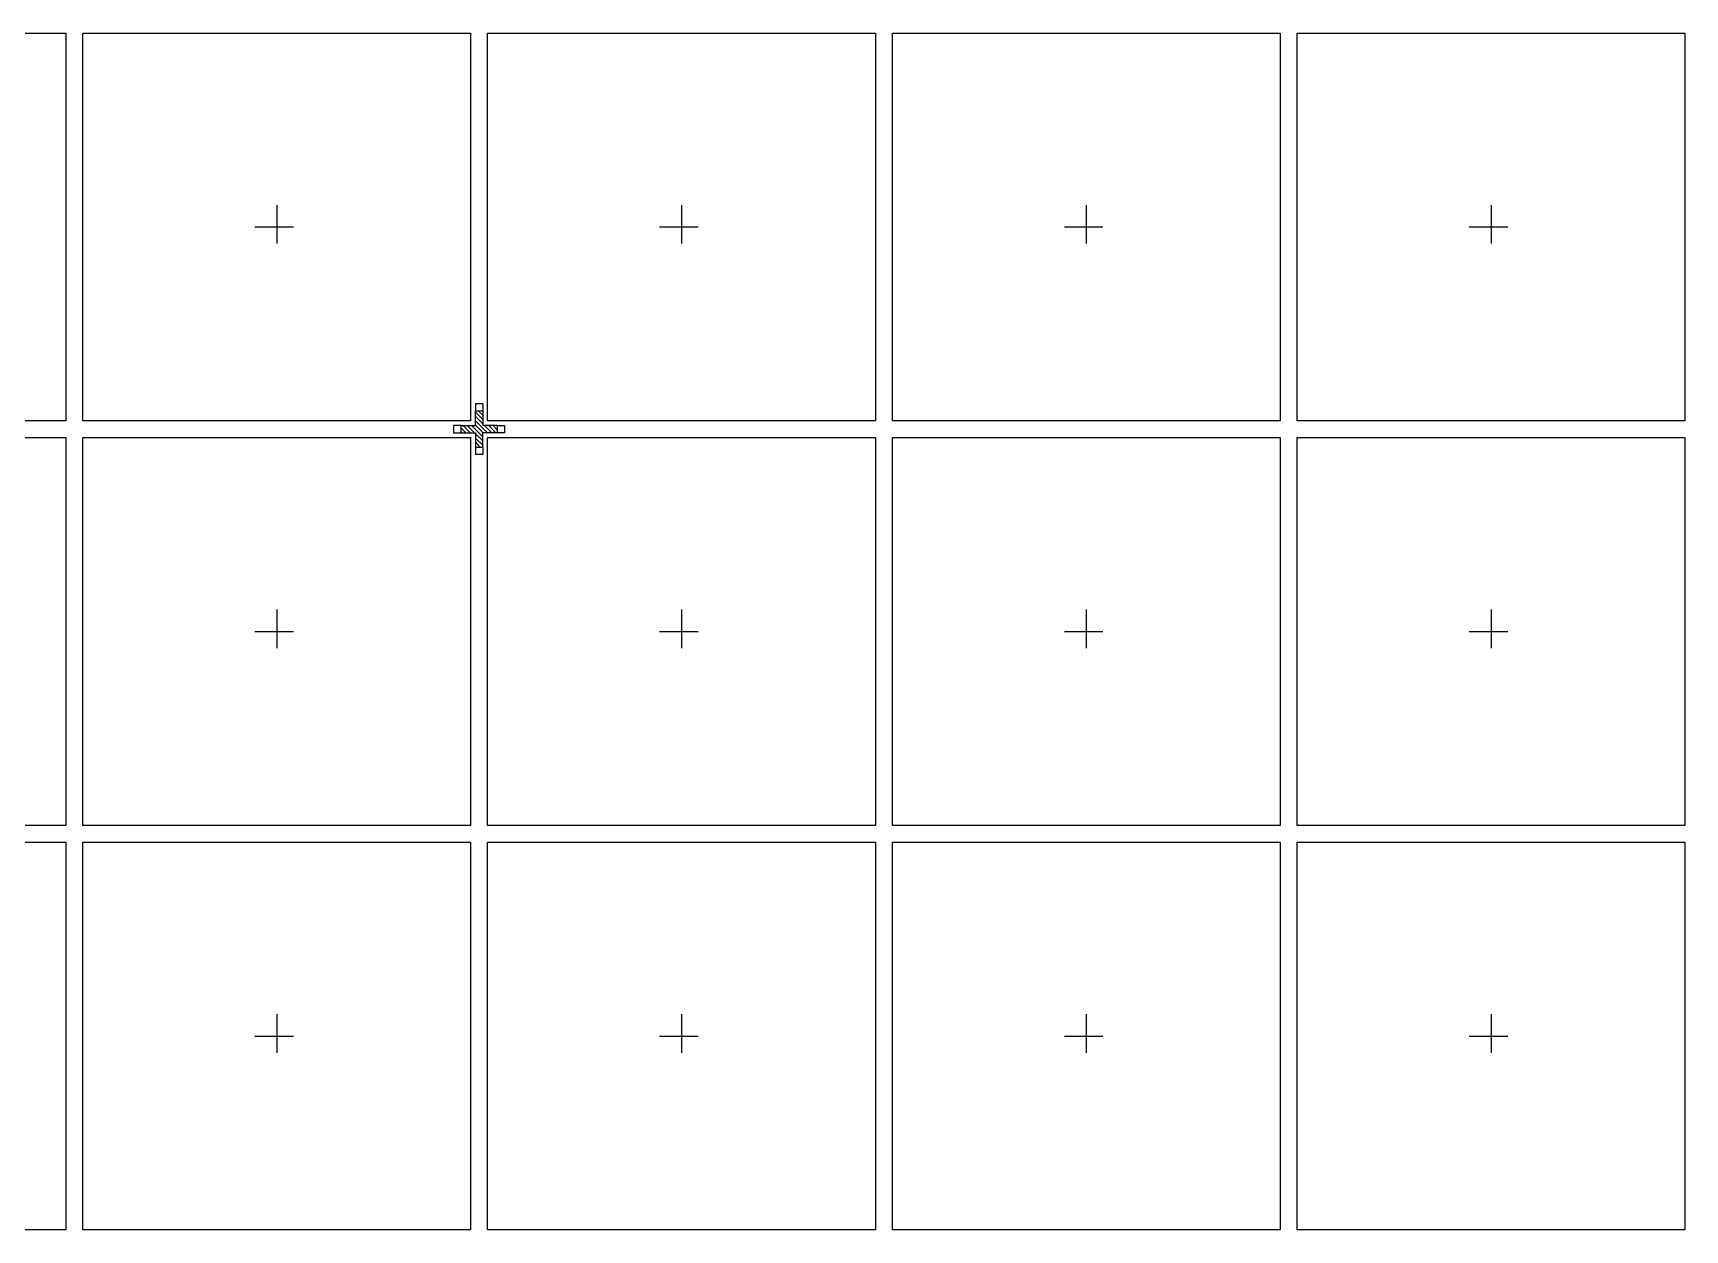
# Model space of a CAD drawing. Extents: x 98 to 785, y 88 to 514.
# Drawn here: x 476.7 to 544.9, y 289.2 to 338.6 of the extents above; entities that cross this region are included whole.
import ezdxf

# ---------------------------------------------------------------- set-up
doc = ezdxf.new("R2010")
doc.units = 0
doc.header["$LTSCALE"] = 12.7
doc.header["$MEASUREMENT"] = 0
doc.linetypes.add('CENTER', pattern=[2, 1.25, -0.25, 0.25, -0.25])
doc.linetypes.add('HIDDEN', pattern=[0.375, 0.25, -0.125])
for name, color, linetype in [('SH-01_CENTER', 2, 'CENTER'), ('SH-01_HATCH', 10, 'CONTINUOUS'), ('SH-01_HIDDEN', 6, 'HIDDEN'), ('SH-01_MISC', 5, 'CONTINUOUS'), ('SH-01_OBJECT', 7, 'CONTINUOUS')]:
    doc.layers.add(name, color=color, linetype=linetype)

# ---------------------------------------------------------------- blocks, each defined once
blk = doc.blocks.new('A$C548803C5')
at = {"layer": 'SH-01_CENTER', "ltscale": 0.05}
for p, q in [((1, 1.451), (1, 0.549)), ((0.549, 1), (1.451, 1))]:
    blk.add_line(p, q, dxfattribs=at)
at = {"layer": 'SH-01_MISC', "ltscale": 0.05}
blk.add_lwpolyline([(-3, 5), (5, 5), (5, -3), (-3, -3)], close=True, dxfattribs=at)
blk = doc.blocks.new('A$C1BE279AF')
at = {"layer": 'SH-01_HATCH', "ltscale": 0.05}
h = blk.add_hatch(dxfattribs=at)
h.set_pattern_fill('ANSI31', color=10)
h.set_pattern_definition([(45, (2.30032, -1.11), (-0.0883883, 0.0883883), [])])
h.paths.add_polyline_path([(1.79, 1.19), (1.19, 1.19), (1.19, 1.79), (0.89, 1.79), (0.89, 1.19), (0.29, 1.19), (0.29, 0.89), (0.89, 0.89), (0.89, 0.29), (1.19, 0.29), (1.19, 0.89), (1.79, 0.89)])
at = {"layer": 'SH-01_HIDDEN'}
for p, q in [((0.89, 2.09), (1.19, 2.09)), ((0.89, 2.09), (0.89, 1.79)), ((1.19, 2.09), (1.19, 1.79)), ((-0.01, 1.19), (-0.01, 0.89)), ((0.29, 1.19), (-0.01, 1.19)), ((-0.01, 0.89), (0.29, 0.89)), ((1.79, 1.19), (2.09, 1.19)), ((2.09, 0.89), (1.79, 0.89)), ((2.09, 1.19), (2.09, 0.89)), ((0.89, 0.29), (0.89, -0.01)), ((1.19, 0.29), (1.19, -0.01)), ((0.89, -0.01), (1.19, -0.01))]:
    blk.add_line(p, q, dxfattribs=at)
at = {"layer": 'SH-01_OBJECT'}
for p, q in [((0.89, 1.79), (1.19, 1.79)), ((0.89, 1.79), (0.89, 1.19)), ((1.19, 1.19), (1.19, 1.79)), ((0.29, 1.19), (0.29, 0.89)), ((0.29, 1.19), (0.89, 1.19)), ((0.29, 0.89), (0.89, 0.89)), ((0.89, 0.29), (0.89, 0.89)), ((0.89, 0.89), (0.89, 0.89)), ((1.79, 1.19), (1.19, 1.19)), ((1.79, 0.89), (1.19, 0.89)), ((1.19, 0.89), (1.19, 0.89)), ((1.19, 0.89), (1.19, 0.29)), ((1.79, 1.19), (1.79, 0.89)), ((0.89, 0.29), (1.19, 0.29))]:
    blk.add_line(p, q, dxfattribs=at)

msp = doc.modelspace()

# ---------------------------------------------------------------- block references
at = {"layer": 'SH-01_MISC', "ltscale": 0.05, "xscale": 2, "yscale": 2, "zscale": 2, "row_count": 9, "column_count": 34, "row_spacing": 16.7, "column_spacing": 16.7}
msp.add_blockref('A$C548803C5', (167.48313, 278.46424), dxfattribs=at)
at = {"layer": 'SH-01_OBJECT', "ltscale": 0.05, "xscale": -1, "row_count": 3, "column_count": 2, "row_spacing": 33.4, "column_spacing": -116.9}
msp.add_blockref('A$C1BE279AF', (613.07313, 321.17424), dxfattribs=at)

doc.saveas('drawing.dxf')
